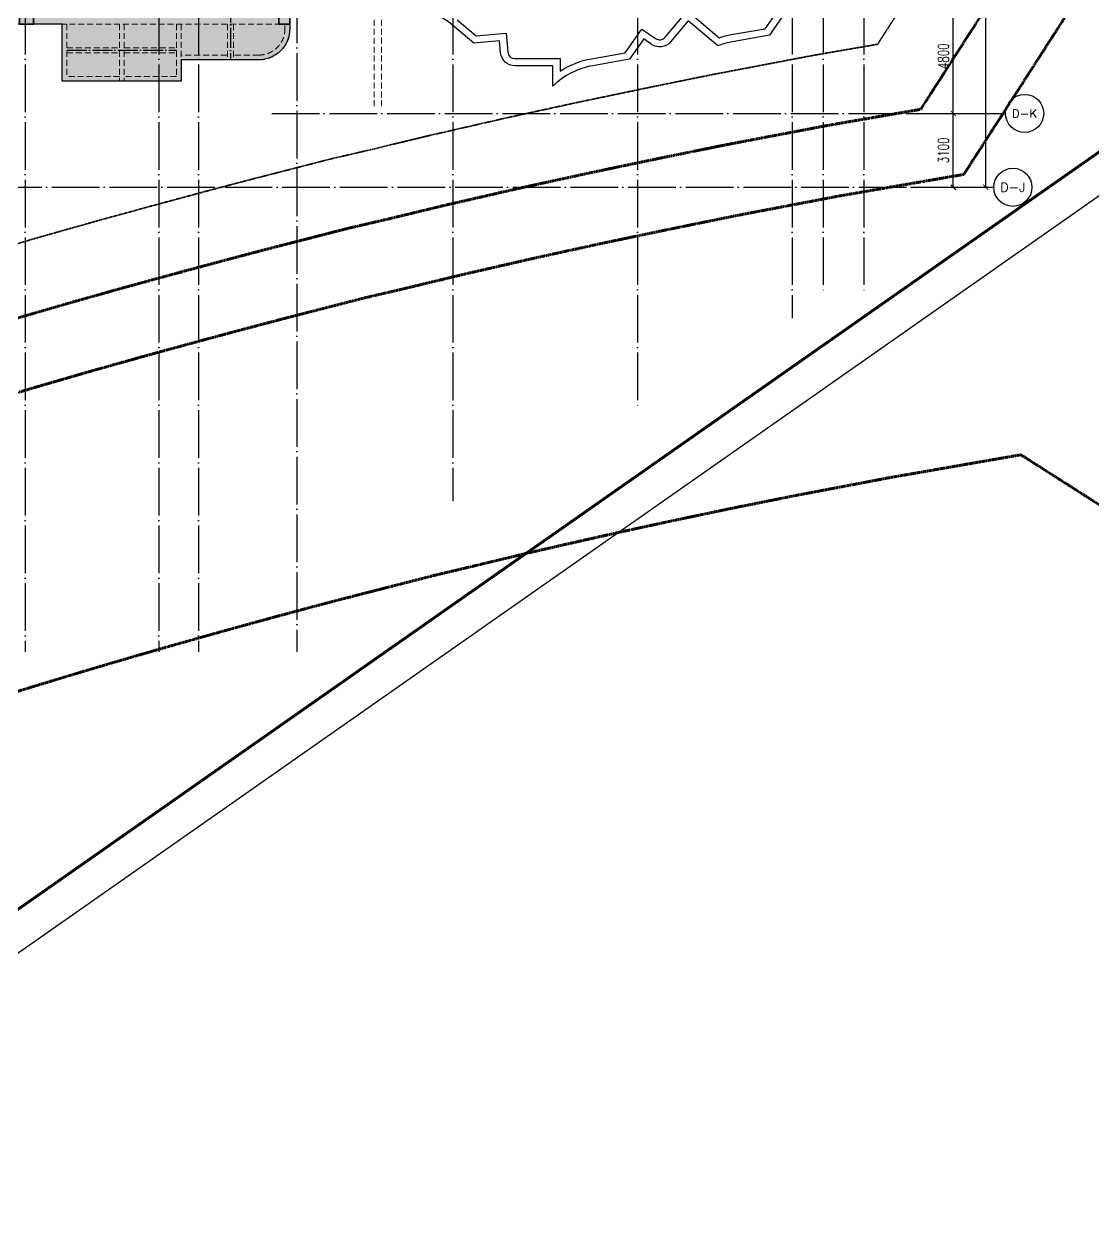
# Model space of a CAD drawing. Header units: millimetres. Extents: x 1089227 to 13101469, y 618865 to 10240562.
# Drawn here: x 2836629 to 2881501, y 4824187 to 4874712 of the extents above; entities that cross this region are included whole.
import ezdxf
from ezdxf.enums import TextEntityAlignment as Align

# ---------------------------------------------------------------- set-up
doc = ezdxf.new("R2010")
doc.units = ezdxf.units.MM
doc.header["$LTSCALE"] = 1000
doc.header["$PDMODE"] = 3
doc.header["$PDSIZE"] = 200
for name, pattern in [('A09-G-CTRL-用地红线+建筑退线_设计区$0$A02-G-MAIN-用地红线+退线_设计区$0$Redline1', [20, 10, -2, 2, -2, 2, -2]), ('A09-G-CTRL-用地红线+建筑退线_设计区$0$Controlline1', [12.8, 8, -1.6, 1.6, -1.6]), ('DOTE', [2.42, 2, -0.2, 0.02, -0.2]), ('GB_DASHDOT3', [1.0675, 0.84, -0.105, 0.0175, -0.105]), ('HIDDEN', [0.375, 0.25, -0.125])]:
    doc.linetypes.add(name, pattern=pattern)
doc.layers.get('0').update_dxf_attribs({"linetype": 'CONTINUOUS'})
doc.layers.get('Defpoints').update_dxf_attribs({"linetype": 'CONTINUOUS'})
for name, color, linetype, lineweight in [('A09-G-CTRL-用地红线+建筑退线_设计区$0$Z-REDL(用地红线)', 10, 'CONTINUOUS', 60), ('A09-G-CTRL-用地红线+建筑退线_设计区$0$Z-REDL-CTRL(建筑控制线)', 40, 'CONTINUOUS', 35), ('S-BEAM-DASH', 4, 'HIDDEN', 0), ('S-BEAM-SE-DASH', 3, 'HIDDEN', 0), ('S-COLU', 30, 'CONTINUOUS', 0), ('S-SLAB-HATCH', 73, 'CONTINUOUS', 0)]:
    doc.layers.add(name, color=color, linetype=linetype, lineweight=lineweight)
for name, color, linetype in [('AXIS', 3, 'CONTINUOUS'), ('AXIS_TEXT', 7, 'CONTINUOUS'), ('DOTE', 1, 'DOTE'), ('LWK-轴线-编号', 7, 'CONTINUOUS'), ('PUB_DIM', 3, 'CONTINUOUS'), ('S-GRID-DE', 11, 'GB_DASHDOT3'), ('TK', 4, 'CONTINUOUS'), ('TK-TEXT', 7, 'CONTINUOUS'), ('VHBoundary', 4, 'CONTINUOUS'), ('WALL-POOL', 31, 'CONTINUOUS'), ('降板范围', 7, 'CONTINUOUS')]:
    doc.layers.add(name, color=color, linetype=linetype)
doc.styles.add('_TCH_AXIS', font='COMPLEX', dxfattribs={"bigfont": 'AllInOneBig.shx'})
doc.styles.add('_TCH_DIM_T3', font='SIMPLEX', dxfattribs={"width": 0.705882, "bigfont": 'AllInOneBig.shx'})
doc.styles.add('COMPLEX', font='COMPLEX', dxfattribs={"bigfont": 'AllInOneBig.shx'})
doc.styles.add('SADITK-SX', font='simfang.ttf', dxfattribs={"width": 0.7})
doc.dimstyles.new('_TCH_ARCH&&150', dxfattribs={"dimtxt": 446.25, "dimasz": 150, "dimexe": 375, "dimexo": 450, "dimgap": 189.375, "dimtad": 1, "dimdec": 0, "dimzin": 0, "dimdsep": 46, "dimtxsty": '_TCH_DIM_T3', "dimblk": 'ARCHTICK', "dimcen": 0.09, "dimclrt": 7, "dimazin": 2, "dimtfac": 1, "dimtdec": 0, "dimtix": 1, "dimtmove": 2, "dimatfit": 3, "dimfxl": 0, "dimtolj": 1, "dimtzin": 0, "dimarcsym": 0})

# ---------------------------------------------------------------- blocks, each defined once
blk = doc.blocks.new('0323最综用地红线')
at = {"layer": 'A09-G-CTRL-用地红线+建筑退线_设计区$0$Z-REDL(用地红线)', "color": 1, "linetype": 'A09-G-CTRL-用地红线+建筑退线_设计区$0$A02-G-MAIN-用地红线+退线_设计区$0$Redline1', "ltscale": 0.0005}
for points in [[(8341550, 3591838), (8335781, 3582877), (8330535, 3581969), (8326294, 3581161), (8323721, 3580638), (8320774, 3580023), (8319205, 3579682), (8317886, 3579393), (8316870, 3579162), (8314673, 3578658), (8312173, 3578055), (8310674, 3577708), (8307250, 3576830), (8305463, 3576358), (8303673, 3575877), (8301307, 3575230), (8298879, 3574547), (8296745, 3573925), (8294721, 3573327)], [(8338325, 3592370), (8333971, 3585609), (8329999, 3584921), (8325714, 3584105), (8323115, 3583577), (8320150, 3582957), (8318566, 3582613), (8317232, 3582321), (8316203, 3582087), (8313986, 3581579), (8311482, 3580975), (8309963, 3580622), (8306495, 3579733), (8304691, 3579257), (8302889, 3578772), (8300505, 3578121), (8298053, 3577431), (8295901, 3576804)], [(8295941, 3561146), (8298178, 3561827), (8300123, 3562405), (8302181, 3563002), (8304530, 3563665), (8306822, 3564295), (8308539, 3564756), (8310252, 3565203), (8313546, 3566047), (8314955, 3566381), (8317417, 3566971), (8318815, 3567293), (8320507, 3567677), (8321804, 3567964), (8323275, 3568283), (8326081, 3568872), (8328598, 3569378), (8332685, 3570154), (8338175, 3571110), (8348380, 3564604)]]:
    blk.add_lwpolyline(points, dxfattribs=at)
at = {"layer": 'A09-G-CTRL-用地红线+建筑退线_设计区$0$Z-REDL-CTRL(建筑控制线)', "linetype": 'A09-G-CTRL-用地红线+建筑退线_设计区$0$Controlline1', "ltscale": 0.0005, "flags": 128}
blk.add_lwpolyline([(8299567, 3686108), (8326626, 3675265), (8336400, 3687495), (8338983, 3690878), (8341712, 3688883), (8341724, 3688834), (8348492, 3681996), (8336495, 3657264), (8335815, 3655857), (8334921, 3653765), (8334408, 3652495), (8333554, 3650188), (8332762, 3647815), (8332296, 3646270), (8331866, 3644682), (8331460, 3643007), (8331063, 3641145), (8330737, 3639422), (8330293, 3636480), (8330017, 3634043), (8329761, 3630317), (8329732, 3627942), (8329763, 3625708), (8329928, 3622644), (8330113, 3620704), (8330325, 3618642), (8330653, 3615645), (8331572, 3606971), (8333151, 3600656), (8334420, 3595620), (8335099, 3592902), (8332162, 3588340), (8329462, 3587873), (8325135, 3587049), (8322510, 3586515), (8319525, 3585891), (8317926, 3585544), (8316578, 3585249), (8315535, 3585011), (8313300, 3584499), (8310791, 3583894), (8309251, 3583537), (8305740, 3582637), (8303918, 3582156), (8302104, 3581668), (8299703, 3581012), (8297227, 3580315), (8295056, 3579682), (8292998, 3579074), (8290643, 3578358), (8288572, 3577710), (8287591, 3577398), (8286161, 3576940), (8284503, 3576401), (8282624, 3575767), (8281086, 3575247), (8278146, 3574222), (8273894, 3572680), (8272471, 3572149), (8271089, 3571640), (8267888, 3570407), (8264331, 3569000), (8260702, 3567515), (8258549, 3566609), (8254947, 3565066), (8252185, 3563832), (8250834, 3563232), (8249176, 3562470), (8247994, 3561930), (8245505, 3560754), (8242980, 3559544), (8239801, 3558013), (8237959, 3557076), (8235838, 3555996), (8233384, 3554698), (8228450, 3552051), (8226178, 3550787), (8222141, 3548504), (8215629, 3544667), (8213710, 3543497), (8193657, 3531175), (8180322, 3522990), (8166408, 3514440), (8156991, 3508658), (8151138, 3505062), (8142685, 3507267), (8121171, 3545747), (8120724, 3546549), (8120233, 3547383), (8119272, 3548967), (8118108, 3550752), (8117067, 3552244), (8115806, 3553970), (8115672, 3554140), (8146431, 3575790), (8162146, 3587599), (8162295, 3588125), (8199863, 3615253), (8204215, 3618404), (8231584, 3638167), (8260590, 3655826), (8295376, 3680010)], close=True, dxfattribs=at)
blk = doc.blocks.new('template_31-施工图_A0_A0_1.0000_3fa9c08c64a9101061c9a26412af947e', base_point=(-1189, 0))
at = {"layer": 'TK'}
blk.add_lwpolyline([(-1189, 841), (1189, 841), (1189, 0), (-1189, 0)], close=True, dxfattribs=at)
at = {"layer": 'TK', "const_width": 0.8}
blk.add_lwpolyline([(-1164, 831), (-1164, 10), (1179, 10), (1179, 831)], close=True, dxfattribs=at)
at = {"layer": 'VHBoundary'}
blk.add_lwpolyline([(-1189, 841), (1189, 841), (1189, 0), (-1189, 0)], close=True, dxfattribs=at)
at = {"layer": 'TK-TEXT', "style": 'SADITK-SX', "width": 0.7}
for tag, p in [('市政会签', (-1176, 381.5)), ('园林会签', (-1176, 343.5)), ('幕墙会签', (-1176, 305.5)), ('装饰会签', (-1176, 267.5)), ('燃气会签', (-1176, 229.5)), ('暖通会签', (-1176, 191.5)), ('电气会签', (-1176, 153.5)), ('给排水会签', (-1176, 115.5)), ('结构会签', (-1176, 77.5)), ('建筑会签', (-1176, 39.5))]:
    blk.add_attdef(tag, text='', height=4, rotation=90, dxfattribs=at).set_placement(p, align=Align.MIDDLE_CENTER)
for tag, height, p in [('专业审定', 4, (1134.75, 268)), ('专业审核', 4, (1134.75, 248)), ('项目负责1', 4, (1134.75, 238)), ('项目负责2', 4, (1134.75, 228)), ('专业负责1', 4, (1134.75, 218)), ('专业负责2', 4, (1134.75, 208)), ('专业校对', 4, (1134.75, 198)), ('专业设计', 4, (1134.75, 188)), ('方案设计', 4, (1134.75, 178)), ('专业制图', 4, (1134.75, 168)), ('建设单位_001', 4, (1148.5, 140)), ('建设地点_001', 4, (1148.5, 124)), ('工程名称_001', 4, (1148.5, 106)), ('子项名称_001', 4, (1148.5, 86)), ('图纸名称_001', 4, (1148.5, 66)), ('版次', 4, (1129.5, 53)), ('日期', 4, (1165, 53)), ('图别', 4, (1129.5, 43)), ('图号', 4, (1165, 43)), ('合同号', 4, (1136, 30)), ('项目编号1', 2, (1114.06, 13.58)), ('阶段编号1', 2, (1132.25, 13.75)), ('子项编号1', 2, (1144.75, 13.75))]:
    blk.add_attdef(tag, text='', height=height, dxfattribs=at).set_placement(p, align=Align.MIDDLE_CENTER)
blk = doc.blocks.new('_AXISO')
blk.add_circle((0, 0), 0.5)
at = {"layer": 'AXIS_TEXT', "style": 'COMPLEX', "width": 1.041667}
blk.add_attdef('A', text='', height=0.56, dxfattribs=at).set_placement((-0.25, -0.28), (0.25, -0.28), align=Align.FIT)
blk = doc.blocks.new('_ArchTick')
at = {"color": 0, "linetype": 'ByBlock', "const_width": 0.3}
blk.add_lwpolyline([(-0.71, -0.71), (0.71, 0.71)], dxfattribs=at)
blk = doc.blocks.new('*D516')
at = {"layer": 'Defpoints', "color": 0, "transparency": 16777216}
for p in [(-418, 45750), (-241, 45750), (-418, 42650)]:
    blk.add_point(p, dxfattribs=at)
at = {"layer": 'PUB_DIM', "color": 0, "lineweight": -2, "transparency": 16777216}
for p, q in [((-241, 42650), (-241, 45750)), ((32, 45750), (134, 45750)), ((32, 42650), (134, 42650))]:
    blk.add_line(p, q, dxfattribs=at)
at = {"layer": 'PUB_DIM', "color": 0, "lineweight": -2, "transparency": 16777216, "xscale": 150, "yscale": 150, "zscale": 150}
for p, rotation in [((-241, 45750), 90), ((-241, 42650), 270)]:
    blk.add_blockref('_ArchTick', p, dxfattribs=dict(at, rotation=rotation))
at = {"layer": 'PUB_DIM', "color": 7, "transparency": 16777216, "insert": (-654, 44200), "char_height": 446.2, "attachment_point": 5, "rotation": 90, "style": '_TCH_DIM_T3'}
blk.add_mtext('\\A1;3100', dxfattribs=at)
blk = doc.blocks.new('*D517')
at = {"layer": 'Defpoints', "color": 0, "transparency": 16777216}
for p in [(-418, 50550), (-241, 50550), (-418, 45750)]:
    blk.add_point(p, dxfattribs=at)
at = {"layer": 'PUB_DIM', "color": 0, "lineweight": -2, "transparency": 16777216}
for p, q in [((-241, 45750), (-241, 50550)), ((32, 50550), (134, 50550)), ((32, 45750), (134, 45750))]:
    blk.add_line(p, q, dxfattribs=at)
at = {"layer": 'PUB_DIM', "color": 0, "lineweight": -2, "transparency": 16777216, "xscale": 150, "yscale": 150, "zscale": 150}
for p, rotation in [((-241, 50550), 90), ((-241, 45750), 270)]:
    blk.add_blockref('_ArchTick', p, dxfattribs=dict(at, rotation=rotation))
at = {"layer": 'PUB_DIM', "color": 7, "transparency": 16777216, "insert": (-654, 48150), "char_height": 446.2, "attachment_point": 5, "rotation": 90, "style": '_TCH_DIM_T3'}
blk.add_mtext('\\A1;4800', dxfattribs=at)
blk = doc.blocks.new('*D533')
at = {"layer": 'Defpoints', "color": 0, "transparency": 16777216}
for p in [(-2037, 65100), (1120, 65100), (-2037, 42650)]:
    blk.add_point(p, dxfattribs=at)
at = {"layer": 'PUB_DIM', "color": 0, "lineweight": -2, "transparency": 16777216}
for p, q in [((-1587, 65100), (1495, 65100)), ((1120, 42650), (1120, 65100)), ((-1587, 42650), (1495, 42650))]:
    blk.add_line(p, q, dxfattribs=at)
at = {"layer": 'PUB_DIM', "color": 0, "lineweight": -2, "transparency": 16777216, "xscale": 150, "yscale": 150, "zscale": 150}
for p, rotation in [((1120, 65100), 90), ((1120, 42650), 270)]:
    blk.add_blockref('_ArchTick', p, dxfattribs=dict(at, rotation=rotation))
at = {"layer": 'PUB_DIM', "color": 7, "transparency": 16777216, "insert": (707, 53875), "char_height": 446.2, "attachment_point": 5, "rotation": 90, "style": '_TCH_DIM_T3'}
blk.add_mtext('\\A1;22450', dxfattribs=at)
blk = doc.blocks.new('1F柱网-0808')
at = {"layer": 'S-COLU', "lineweight": 35}
for points in [[(156263, 103293), (156713, 103293), (156713, 102193), (156263, 102193)], [(145363, 102893), (145963, 102893), (145963, 102193), (145363, 102193)]]:
    blk.add_lwpolyline(points, close=True, dxfattribs=at)
blk = doc.blocks.new('2FJGBZ')
at = {"layer": 'S-SLAB-HATCH'}
h = blk.add_hatch(dxfattribs=at)
h.set_pattern_fill('ZIGZAG', color=256, scale=100)
h.set_pattern_definition([(0, (-6326317.14, 1683260.45), (317.5, 317.5), [317.5, -317.5]), (90, (-6325999.64, 1683260.45), (-317.5, 317.5), [317.5, -317.5])])
edge = h.paths.add_edge_path()
edge.add_line((145363, 109893), (135113, 109893))
edge.add_line((135113, 109893), (135113, 109993))
edge.add_line((135113, 109993), (134713, 109993))
edge.add_line((134713, 109993), (134713, 100094))
edge.add_line((134713, 100094), (116813, 100094))
edge.add_line((116813, 100094), (116814, 91544))
edge.add_line((116814, 91544), (116814, 91544))
edge.add_line((116814, 91544), (122564, 91544))
edge.add_arc((122554, 92908), 1364, 270.3953, 359.4242)
edge.add_line((123918, 92894), (123937, 93094))
edge.add_line((123937, 93094), (124163, 93094))
edge.add_line((124163, 93094), (124163, 93494))
edge.add_line((124163, 93494), (124014, 93494))
edge.add_line((124014, 93494), (124014, 93793))
edge.add_line((124014, 93793), (128313, 93793))
edge.add_arc((128313, 94993), 1200, 270, 360)
edge.add_line((129513, 94993), (129513, 95192))
edge.add_line((129513, 95192), (134913, 95193))
edge.add_line((134913, 95193), (134913, 98493))
edge.add_line((134913, 98493), (141813, 98493))
edge.add_arc((141813, 99693), 1200, 269.9998, 360.0002)
edge.add_line((143013, 99693), (143013, 99793))
edge.add_line((143013, 99793), (143913, 99793))
edge.add_line((143913, 99793), (143913, 99893))
edge.add_line((143913, 99893), (144813, 99893))
edge.add_line((144813, 99893), (144813, 100093))
edge.add_line((144813, 100093), (143913, 100093))
edge.add_line((143913, 100093), (143913, 102193))
edge.add_line((143913, 102193), (147163, 102193))
edge.add_line((147163, 102193), (147163, 99793))
edge.add_line((147163, 99793), (152163, 99793))
edge.add_line((152163, 99793), (152163, 100693))
edge.add_line((152163, 100693), (155413, 100693))
edge.add_arc((155412, 101994), 1301, 270.0499, 359.9775)
edge.add_line((156713, 101993), (156738, 102893))
edge.add_line((156738, 102893), (156713, 110293))
edge.add_line((156713, 110293), (156113, 110294))
edge.add_arc((154907, 110430), 1214, 353.6049, 449.7035)
edge.add_line((154913, 111643), (146963, 111643))
edge.add_arc((146968, 110431), 1213, 90.2355, 186.5022)
edge.add_line((145763, 110293), (145363, 110293))
edge.add_line((145363, 110293), (145363, 109893))
at = {"layer": 'S-BEAM-DASH'}
for p, q in [((145963, 102193), (156263, 102193)), ((147163, 102193), (147163, 100393)), ((147363, 102193), (147363, 99993)), ((149563, 102193), (149563, 99793)), ((149763, 102193), (149763, 99793)), ((151963, 102193), (151963, 99993)), ((152163, 102193), (152163, 100393)), ((154101, 102193), (154101, 100693)), ((154351, 102193), (154351, 100693)), ((147363, 101193), (149563, 101193)), ((149763, 101193), (151963, 101193)), ((147363, 100993), (149563, 100993)), ((149763, 100993), (151963, 100993)), ((149563, 99993), (147363, 99993)), ((151613, 99793), (147713, 99793)), ((151963, 99993), (149763, 99993))]:
    blk.add_line(p, q, dxfattribs=at)
for points in [[(156513, 101993), (156513, 102193)], [(154076, 100893), (152163, 100893)]]:
    blk.add_lwpolyline(points, dxfattribs=at)
for points in [[(156713, 101993, -0.414205), (155413, 100693), (152163, 100693)], [(156513, 101993, -0.414205), (155413, 100893), (154376, 100893)]]:
    blk.add_lwpolyline(points, format="xyb", dxfattribs=at)
at = {"layer": 'S-GRID-DE'}
for p, q in [((154226, 111643), (154226, 100743)), ((147363, 101093), (151963, 101093))]:
    blk.add_line(p, q, dxfattribs=at)
at = {"layer": 'WALL-POOL'}
for points in [[(163741, 102375), (164540, 101704), (165795, 101814), (165864, 101017, 0.388879), (166163, 100743), (168063, 100743), (168063, 100217, -0.10224), (169380, 100740), (170801, 100991), (171499, 101987), (172072, 101586, 0.388879), (172474, 101639), (173406, 102750), (174749, 101623, -0.037212), (175253, 101751), (176674, 102001), (177201, 102753)], [(177446, 102581), (176849, 101728), (175306, 101455, 0.05017), (174689, 101282), (173443, 102327), (172704, 101446, -0.388879), (171900, 101340), (171573, 101569), (170976, 100717), (169432, 100445, 0.14959), (167763, 99594), (167763, 100443), (166163, 100443, -0.388879), (165565, 100991), (165522, 101489), (164442, 101395), (163548, 102145, 0.138418), (161963, 102858)]]:
    blk.add_lwpolyline(points, format="xyb", dxfattribs=at)
at = {"layer": '降板范围'}
blk.add_lwpolyline([(156713, 102893), (156713, 101993, -0.414215), (155413, 100693), (152163, 100692), (152163, 99793), (147163, 99793), (147163, 102193), (143913, 102193)], format="xyb", dxfattribs=at)
blk.add_blockref('1F柱网-0808', (0, 0))
blk = doc.blocks.new('裙房轴网260428')
at = {"layer": 'AXIS'}
for p, q in [((-2036.8, 45750), (1110.4, 45750)), ((-2036.8, 45750), (1953, 45750)), ((-2036.8, 42650), (1458.5, 42650)), ((-2036.8, 42650), (1436.4, 42650))]:
    blk.add_line(p, q, dxfattribs=at)
at = {"layer": 'DOTE', "color": 16, "linetype": 'DOTE'}
for p, q in [((-39200, 137349.7), (-39200, 23149.3)), ((-33600, 137349.7), (-33600, 23149.3)), ((-31925, 137349.7), (-31925, 23149.3)), ((-21250, 137349.7), (-21250, 29473.4)), ((-13500, 137349.7), (-13500, 33397.2)), ((-7000, 137349.7), (-7000, 37155.2)), ((-5701, 137349.7), (-5701, 38193.2)), ((-4000, 137349.7), (-4000, 38193.2)), ((-27800, 53117.8), (-27800, 23149.3)), ((-28846.7, 45750), (-1866, 45750)), ((-110690, 42650), (-1866, 42650))]:
    blk.add_line(p, q, dxfattribs=at)
at = {"layer": 'AXIS'}
ref = blk.add_blockref('_AXISO', (2753, 45750), dxfattribs=dict(at, xscale=1600, yscale=1600, zscale=1600))
ref.add_attrib('A', 'D-K', dxfattribs={"layer": 'LWK-轴线-编号', "height": 334.98, "style": '_TCH_AXIS'}).set_placement((2218.6, 45582.5), (3287.4, 45582.5), align=Align.FIT)
ref = blk.add_blockref('_AXISO', (2258.5, 42650), dxfattribs=dict(at, xscale=1600, yscale=1600, zscale=1600))
ref.add_attrib('A', 'D-J', dxfattribs={"layer": 'LWK-轴线-编号', "height": 375.56, "style": '_TCH_AXIS'}).set_placement((1730.9, 42462.2), (2786, 42462.2), align=Align.FIT)
at = {"layer": 'PUB_DIM'}
for p1, p2, distance, picture, middle in [((-2036.8, 42650), (-2036.8, 65100), -3156.6, '*D533', (707.4, 53875)), ((-417.8, 45750), (-417.8, 50550), -176.7, '*D517', (-653.6, 48150)), ((-417.8, 42650), (-417.8, 45750), -176.7, '*D516', (-653.6, 44200))]:
    dim = blk.add_aligned_dim(p1=p1, p2=p2, distance=distance, dimstyle='_TCH_ARCH&&150', dxfattribs=at)
    dim.commit()
    dim.dimension.update_dxf_attribs({"geometry": picture, "text_midpoint": middle})
blk = doc.blocks.new('04地块地下轴网260428')
blk.add_blockref('裙房轴网260428', (0, 0))

msp = doc.modelspace()

# ---------------------------------------------------------------- linework, layer by layer
at = {"layer": 'S-BEAM-SE-DASH'}
for p, q in [((2851330.956, 4871261.797), (2851330.956, 4882261.796)), ((2851630.956, 4871261.797), (2851630.956, 4882261.796))]:
    msp.add_line(p, q, dxfattribs=at)

# ---------------------------------------------------------------- block references
for name, p in [('2FJGBZ', (2691067.831, 4772518.421)), ('0323最综用地红线', (-5459700.335, 1285525.343)), ('04地块地下轴网260428', (2875880.956, 4825211.796))]:
    msp.add_blockref(name, p)
at = {"xscale": 150, "yscale": 150, "zscale": 150, "rotation": 35.00532206532363}
msp.add_blockref('template_31-施工图_A0_A0_1.0000_3fa9c08c64a9101061c9a26412af947e', (2673291.941, 4721512.406), dxfattribs=at)

doc.saveas('drawing.dxf')
